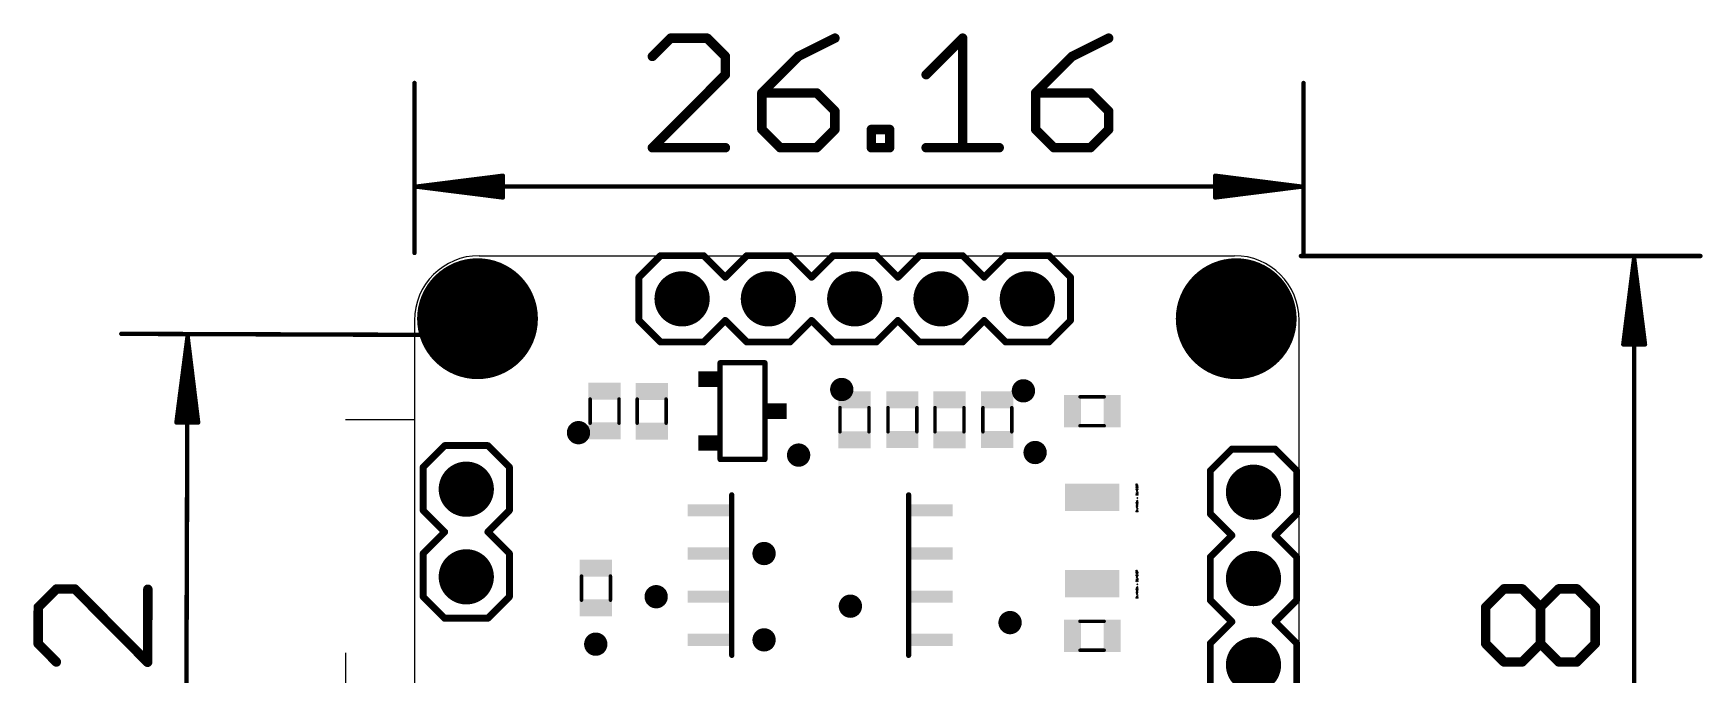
# Model space of a CAD drawing. Extents: x -11.3 to 37.9, y -12.4 to 40.8.
# Drawn here: x -11.22 to 37.91, y 21.96 to 40.83 of the extents above; entities that cross this region are included whole.
import ezdxf

# ---------------------------------------------------------------- set-up
doc = ezdxf.new("R2010")
doc.units = 0
for name, color, linetype in [('17', 82, 'CONTINUOUS'), ('18', 82, 'CONTINUOUS'), ('20', 7, 'CONTINUOUS'), ('51', 2, 'CONTINUOUS')]:
    doc.layers.add(name, color=color, linetype=linetype)

# ---------------------------------------------------------------- blocks, each defined once
blk = doc.blocks.new('RECT')
blk.add_solid([(-0.5, -0.5), (0.5, -0.5), (-0.5, 0.5), (0.5, 0.5)])
blk = doc.blocks.new('ROUNDP')
at = {"const_width": 0.5}
blk.add_lwpolyline([(0, -0.25, 1), (0, 0.25, 1), (0, -0.25)], format="xyb", dxfattribs=at)
blk = doc.blocks.new('ROUNDV')
at = {"const_width": 0.5}
blk.add_lwpolyline([(0, -0.25, 1), (0, 0.25, 1), (0, -0.25)], format="xyb", dxfattribs=at)

msp = doc.modelspace()

# ---------------------------------------------------------------- linework, layer by layer
at = {"layer": '20'}
for p, q in [((1.905, 34.29), (24.13, 34.29)), ((0, 32.385), (0, 1.905)), ((26.035, 1.905), (26.035, 32.385))]:
    msp.add_line(p, q, dxfattribs=at)
for centre, start, end in [((1.905, 32.385), 90, 180), ((24.13, 32.385), 0, 90)]:
    msp.add_arc(centre, 1.905, start, end, dxfattribs=at)
at = {"layer": '51'}
for p, q in [((0, 29.464), (-2.032, 29.464)), ((21.2344, 27.5414), (21.2344, 27.5753)), ((21.2344, 27.5753), (21.2428, 27.5753)), ((21.2344, 27.52), (21.2428, 27.5285)), ((21.2344, 27.5031), (21.2344, 27.52)), ((21.2428, 27.5753), (21.2767, 27.5414)), ((21.2428, 27.5285), (21.2767, 27.5285)), ((21.2767, 27.4946), (21.2428, 27.5285)), ((21.2767, 27.5414), (21.2852, 27.5414)), ((21.2767, 27.5285), (21.2852, 27.52)), ((21.2852, 27.52), (21.2852, 27.5031)), ((21.2428, 27.4946), (21.2344, 27.5031)), ((21.2344, 27.4732), (21.2428, 27.4817)), ((21.2344, 27.4563), (21.2344, 27.4732)), ((21.2428, 27.4478), (21.2344, 27.4563)), ((21.2344, 27.4265), (21.2428, 27.4349)), ((21.2344, 27.4095), (21.2344, 27.4265)), ((21.2428, 27.4011), (21.2344, 27.4095)), ((21.2852, 27.3797), (21.2344, 27.3797)), ((21.2344, 27.3797), (21.2598, 27.3543)), ((21.2344, 27.318), (21.2344, 27.2841)), ((21.2344, 27.2841), (21.2598, 27.2841)), ((21.2344, 27.2628), (21.2428, 27.2712)), ((21.2344, 27.2458), (21.2344, 27.2628)), ((21.2428, 27.2373), (21.2344, 27.2458)), ((21.2344, 27.0841), (21.2428, 27.0672)), ((21.2344, 27.0289), (21.2428, 27.0374)), ((21.2344, 27.0119), (21.2344, 27.0289)), ((21.2767, 27.4946), (21.2428, 27.4946)), ((21.2428, 27.4817), (21.2513, 27.4817)), ((21.2428, 27.4349), (21.2513, 27.4349)), ((21.2428, 27.2712), (21.2513, 27.2712)), ((21.2428, 27.0672), (21.2598, 27.0502)), ((21.2428, 27.0374), (21.2767, 27.0374)), ((21.2767, 27.0035), (21.2428, 27.0374)), ((21.2513, 27.4817), (21.2598, 27.4732)), ((21.2513, 27.4349), (21.2598, 27.4265)), ((21.2513, 27.3095), (21.2598, 27.318)), ((21.2513, 27.3011), (21.2513, 27.3095)), ((21.2598, 27.2841), (21.2513, 27.3011)), ((21.2513, 27.2712), (21.2598, 27.2628)), ((21.2513, 27.1438), (21.2852, 27.1777)), ((21.2852, 27.1438), (21.2513, 27.1777)), ((21.2598, 27.4732), (21.2683, 27.4817)), ((21.2598, 27.4732), (21.2598, 27.4648)), ((21.2598, 27.4265), (21.2683, 27.4349)), ((21.2598, 27.4265), (21.2598, 27.418)), ((21.2598, 27.3543), (21.2598, 27.3882)), ((21.2598, 27.318), (21.2767, 27.318)), ((21.2598, 27.2628), (21.2683, 27.2712)), ((21.2598, 27.2628), (21.2598, 27.2543)), ((21.2683, 27.0841), (21.2598, 27.0757)), ((21.2598, 27.0757), (21.2598, 27.0502)), ((21.2598, 27.0502), (21.2767, 27.0502)), ((21.2683, 27.4817), (21.2767, 27.4817)), ((21.2683, 27.4349), (21.2767, 27.4349)), ((21.2683, 27.2712), (21.2767, 27.2712)), ((21.2767, 27.0841), (21.2683, 27.0841)), ((21.2852, 27.5031), (21.2767, 27.4946)), ((21.2767, 27.4817), (21.2852, 27.4732)), ((21.2852, 27.4563), (21.2767, 27.4478)), ((21.2767, 27.4349), (21.2852, 27.4265)), ((21.2852, 27.4095), (21.2767, 27.4011)), ((21.2767, 27.3309), (21.2767, 27.3394)), ((21.2767, 27.3394), (21.2852, 27.3394)), ((21.2852, 27.3309), (21.2767, 27.3309)), ((21.2767, 27.318), (21.2852, 27.3095)), ((21.2852, 27.2926), (21.2767, 27.2841)), ((21.2767, 27.2712), (21.2852, 27.2628)), ((21.2852, 27.2458), (21.2767, 27.2373)), ((21.2852, 27.0757), (21.2767, 27.0841)), ((21.2767, 27.0502), (21.2852, 27.0587)), ((21.2767, 27.0374), (21.2852, 27.0289)), ((21.2852, 27.4732), (21.2852, 27.4563)), ((21.2852, 27.4265), (21.2852, 27.4095)), ((21.2852, 27.3394), (21.2852, 27.3309)), ((21.2852, 27.3095), (21.2852, 27.2926)), ((21.2852, 27.2628), (21.2852, 27.2458)), ((21.2852, 27.0587), (21.2852, 27.0757)), ((21.2852, 27.0289), (21.2852, 27.0119)), ((21.2428, 27.0035), (21.2344, 27.0119)), ((21.2344, 26.9906), (21.2428, 26.9736)), ((21.2428, 26.9438), (21.2344, 26.9353)), ((21.2344, 26.9353), (21.2344, 26.9184)), ((21.2344, 26.9184), (21.2428, 26.9099)), ((21.2852, 26.8886), (21.2344, 26.8886)), ((21.2344, 26.8886), (21.2598, 26.8631)), ((21.2513, 26.793), (21.2344, 26.8099)), ((21.2344, 26.8099), (21.2852, 26.8099)), ((21.2344, 26.7716), (21.2428, 26.7801)), ((21.2344, 26.7547), (21.2344, 26.7716)), ((21.2428, 26.7462), (21.2344, 26.7547)), ((21.2767, 27.0035), (21.2428, 27.0035)), ((21.2428, 26.9736), (21.2598, 26.9567)), ((21.2767, 26.9438), (21.2428, 26.9438)), ((21.2428, 26.9099), (21.2513, 26.9099)), ((21.2428, 26.7801), (21.2513, 26.7801)), ((21.2513, 26.9099), (21.2598, 26.9184)), ((21.2513, 26.7801), (21.2598, 26.7716)), ((21.2683, 26.9906), (21.2598, 26.9821)), ((21.2598, 26.9821), (21.2598, 26.9567)), ((21.2598, 26.9567), (21.2767, 26.9567)), ((21.2598, 26.9184), (21.2598, 26.9438)), ((21.2598, 26.8631), (21.2598, 26.897)), ((21.2598, 26.7716), (21.2683, 26.7801)), ((21.2598, 26.7716), (21.2598, 26.7631)), ((21.2767, 26.9906), (21.2683, 26.9906)), ((21.2683, 26.7801), (21.2767, 26.7801)), ((21.2852, 27.0119), (21.2767, 27.0035)), ((21.2852, 26.9821), (21.2767, 26.9906)), ((21.2767, 26.9567), (21.2852, 26.9652)), ((21.2852, 26.9353), (21.2767, 26.9438)), ((21.2767, 26.9099), (21.2852, 26.9184)), ((21.2767, 26.8398), (21.2767, 26.8482)), ((21.2767, 26.8482), (21.2852, 26.8482)), ((21.2852, 26.8398), (21.2767, 26.8398)), ((21.2767, 26.7801), (21.2852, 26.7716)), ((21.2852, 26.7547), (21.2767, 26.7462)), ((21.2852, 26.9652), (21.2852, 26.9821)), ((21.2852, 26.9184), (21.2852, 26.9353)), ((21.2852, 26.8482), (21.2852, 26.8398)), ((21.2852, 26.793), (21.2852, 26.8269)), ((21.2852, 26.7716), (21.2852, 26.7547)), ((21.2344, 25.0014), (21.2344, 25.0353)), ((21.2344, 25.0353), (21.2428, 25.0353)), ((21.2344, 24.98), (21.2428, 24.9885)), ((21.2344, 24.9631), (21.2344, 24.98)), ((21.2428, 24.9546), (21.2344, 24.9631)), ((21.2344, 24.9332), (21.2428, 24.9417)), ((21.2344, 24.9163), (21.2344, 24.9332)), ((21.2428, 24.9078), (21.2344, 24.9163)), ((21.2344, 24.8865), (21.2428, 24.8949)), ((21.2344, 24.8695), (21.2344, 24.8865)), ((21.2428, 24.8611), (21.2344, 24.8695)), ((21.2852, 24.8397), (21.2344, 24.8397)), ((21.2344, 24.8397), (21.2598, 24.8143)), ((21.2344, 24.778), (21.2344, 24.7441)), ((21.2344, 24.7441), (21.2598, 24.7441)), ((21.2344, 24.7228), (21.2428, 24.7312)), ((21.2344, 24.7058), (21.2344, 24.7228)), ((21.2428, 24.6973), (21.2344, 24.7058)), ((21.2428, 25.0353), (21.2767, 25.0014)), ((21.2428, 24.9885), (21.2767, 24.9885)), ((21.2767, 24.9546), (21.2428, 24.9885)), ((21.2767, 24.9546), (21.2428, 24.9546)), ((21.2428, 24.9417), (21.2513, 24.9417)), ((21.2428, 24.8949), (21.2513, 24.8949)), ((21.2428, 24.7312), (21.2513, 24.7312)), ((21.2513, 24.9417), (21.2598, 24.9332)), ((21.2513, 24.8949), (21.2598, 24.8865)), ((21.2513, 24.7695), (21.2598, 24.778)), ((21.2513, 24.7611), (21.2513, 24.7695)), ((21.2598, 24.7441), (21.2513, 24.7611)), ((21.2513, 24.7312), (21.2598, 24.7228)), ((21.2513, 24.6038), (21.2852, 24.6377)), ((21.2852, 24.6038), (21.2513, 24.6377)), ((21.2598, 24.9332), (21.2683, 24.9417)), ((21.2598, 24.9332), (21.2598, 24.9248)), ((21.2598, 24.8865), (21.2683, 24.8949)), ((21.2598, 24.8865), (21.2598, 24.878)), ((21.2598, 24.8143), (21.2598, 24.8482)), ((21.2598, 24.778), (21.2767, 24.778)), ((21.2598, 24.7228), (21.2683, 24.7312)), ((21.2598, 24.7228), (21.2598, 24.7143)), ((21.2683, 24.9417), (21.2767, 24.9417)), ((21.2683, 24.8949), (21.2767, 24.8949)), ((21.2683, 24.7312), (21.2767, 24.7312)), ((21.2767, 25.0014), (21.2852, 25.0014)), ((21.2767, 24.9885), (21.2852, 24.98)), ((21.2852, 24.9631), (21.2767, 24.9546)), ((21.2767, 24.9417), (21.2852, 24.9332)), ((21.2852, 24.9163), (21.2767, 24.9078)), ((21.2767, 24.8949), (21.2852, 24.8865)), ((21.2852, 24.8695), (21.2767, 24.8611)), ((21.2767, 24.7909), (21.2767, 24.7994)), ((21.2767, 24.7994), (21.2852, 24.7994)), ((21.2852, 24.7909), (21.2767, 24.7909)), ((21.2767, 24.778), (21.2852, 24.7695)), ((21.2852, 24.7526), (21.2767, 24.7441)), ((21.2767, 24.7312), (21.2852, 24.7228)), ((21.2852, 24.7058), (21.2767, 24.6973)), ((21.2852, 24.98), (21.2852, 24.9631)), ((21.2852, 24.9332), (21.2852, 24.9163)), ((21.2852, 24.8865), (21.2852, 24.8695)), ((21.2852, 24.7994), (21.2852, 24.7909)), ((21.2852, 24.7695), (21.2852, 24.7526)), ((21.2852, 24.7228), (21.2852, 24.7058)), ((21.2344, 24.5441), (21.2428, 24.5272)), ((21.2344, 24.4889), (21.2428, 24.4974)), ((21.2344, 24.4719), (21.2344, 24.4889)), ((21.2428, 24.4635), (21.2344, 24.4719)), ((21.2344, 24.4506), (21.2428, 24.4336)), ((21.2428, 24.4038), (21.2344, 24.3953)), ((21.2344, 24.3953), (21.2344, 24.3784)), ((21.2344, 24.3784), (21.2428, 24.3699)), ((21.2852, 24.3486), (21.2344, 24.3486)), ((21.2344, 24.3486), (21.2598, 24.3231)), ((21.2513, 24.253), (21.2344, 24.2699)), ((21.2344, 24.2699), (21.2852, 24.2699)), ((21.2344, 24.2316), (21.2428, 24.2401)), ((21.2344, 24.2147), (21.2344, 24.2316)), ((21.2428, 24.2062), (21.2344, 24.2147)), ((21.2428, 24.5272), (21.2598, 24.5102)), ((21.2428, 24.4974), (21.2767, 24.4974)), ((21.2767, 24.4635), (21.2428, 24.4974)), ((21.2767, 24.4635), (21.2428, 24.4635)), ((21.2428, 24.4336), (21.2598, 24.4167)), ((21.2767, 24.4038), (21.2428, 24.4038)), ((21.2428, 24.3699), (21.2513, 24.3699)), ((21.2428, 24.2401), (21.2513, 24.2401)), ((21.2513, 24.3699), (21.2598, 24.3784)), ((21.2513, 24.2401), (21.2598, 24.2316)), ((21.2683, 24.5441), (21.2598, 24.5357)), ((21.2598, 24.5357), (21.2598, 24.5102)), ((21.2598, 24.5102), (21.2767, 24.5102)), ((21.2683, 24.4506), (21.2598, 24.4421)), ((21.2598, 24.4421), (21.2598, 24.4167)), ((21.2598, 24.4167), (21.2767, 24.4167)), ((21.2598, 24.3784), (21.2598, 24.4038)), ((21.2598, 24.3231), (21.2598, 24.357)), ((21.2598, 24.2316), (21.2683, 24.2401)), ((21.2598, 24.2316), (21.2598, 24.2231)), ((21.2767, 24.5441), (21.2683, 24.5441)), ((21.2767, 24.4506), (21.2683, 24.4506)), ((21.2683, 24.2401), (21.2767, 24.2401)), ((21.2852, 24.5357), (21.2767, 24.5441)), ((21.2767, 24.5102), (21.2852, 24.5187)), ((21.2767, 24.4974), (21.2852, 24.4889)), ((21.2852, 24.4719), (21.2767, 24.4635)), ((21.2852, 24.4421), (21.2767, 24.4506)), ((21.2767, 24.4167), (21.2852, 24.4252)), ((21.2852, 24.3953), (21.2767, 24.4038)), ((21.2767, 24.3699), (21.2852, 24.3784)), ((21.2767, 24.2997), (21.2767, 24.3082)), ((21.2767, 24.3082), (21.2852, 24.3082)), ((21.2852, 24.2997), (21.2767, 24.2997)), ((21.2767, 24.2401), (21.2852, 24.2316)), ((21.2852, 24.2147), (21.2767, 24.2062)), ((21.2852, 24.5187), (21.2852, 24.5357)), ((21.2852, 24.4889), (21.2852, 24.4719)), ((21.2852, 24.4252), (21.2852, 24.4421)), ((21.2852, 24.3784), (21.2852, 24.3953)), ((21.2852, 24.3082), (21.2852, 24.2997)), ((21.2852, 24.253), (21.2852, 24.2869)), ((21.2852, 24.2316), (21.2852, 24.2147)), ((-2.032, 22.606), (-2.032, 12.192))]:
    msp.add_line(p, q, dxfattribs=at)
for points, const_width in [([(7.5366, 40.6901), (6.9994, 40.1528)], 0.2794), ([(8.611, 40.6901), (7.5366, 40.6901)], 0.2794), ([(9.1483, 40.1528), (8.611, 40.6901)], 0.2794), ([(12.371, 40.6901), (11.2966, 40.1528)], 0.2794), ([(15.0562, 39.6156), (16.1307, 40.6901)], 0.2794), ([(16.1307, 40.6901), (16.1307, 37.4667)], 0.2794), ([(20.4279, 40.6901), (19.3535, 40.1528)], 0.2794), ([(9.1483, 39.6156), (9.1483, 40.1528)], 0.2794), ([(11.2966, 40.1528), (10.2221, 39.0784)], 0.2794), ([(19.3535, 40.1528), (18.279, 39.0784)], 0.2794), ([(0, 39.37), (0, 34.372)], 0.13), ([(6.9994, 37.4667), (9.1483, 39.6156)], 0.2794), ([(26.162, 39.37), (26.162, 34.372)], 0.13), ([(10.2221, 39.0784), (10.2221, 38.0039)], 0.2794), ([(11.8338, 39.0784), (10.2221, 39.0784)], 0.2794), ([(12.371, 38.5412), (11.8338, 39.0784)], 0.2794), ([(18.279, 39.0784), (18.279, 38.0039)], 0.2794), ([(19.8907, 39.0784), (18.279, 39.0784)], 0.2794), ([(20.4279, 38.5412), (19.8907, 39.0784)], 0.2794), ([(12.371, 38.0039), (12.371, 38.5412)], 0.2794), ([(20.4279, 38.0039), (20.4279, 38.5412)], 0.2794), ([(10.2221, 38.0039), (10.7593, 37.4667)], 0.2794), ([(11.8338, 37.4667), (12.371, 38.0039)], 0.2794), ([(13.4449, 37.4667), (13.4449, 38.0039)], 0.2794), ([(13.4449, 38.0039), (13.9821, 38.0039)], 0.2794), ([(13.9821, 38.0039), (13.9821, 37.4667)], 0.2794), ([(18.279, 38.0039), (18.8162, 37.4667)], 0.2794), ([(19.8907, 37.4667), (20.4279, 38.0039)], 0.2794), ([(9.1483, 37.4667), (6.9994, 37.4667)], 0.2794), ([(10.7593, 37.4667), (11.8338, 37.4667)], 0.2794), ([(13.9821, 37.4667), (13.4449, 37.4667)], 0.2794), ([(15.0562, 37.4667), (17.2051, 37.4667)], 0.2794), ([(18.8162, 37.4667), (19.8907, 37.4667)], 0.2794), ([(0.065, 36.322), (2.6, 36.6412)], 0.13), ([(0.065, 36.322), (2.6, 36.582)], 0.13), ([(0.065, 36.322), (2.6, 36.452)], 0.13), ([(0.065, 36.322), (26.097, 36.322)], 0.13), ([(2.6, 36.0028), (0.065, 36.322)], 0.13), ([(2.6, 36.192), (0.065, 36.322)], 0.13), ([(2.6, 36.062), (0.065, 36.322)], 0.13), ([(2.6, 36.6412), (2.6, 36.0028)], 0.13), ([(26.097, 36.322), (23.562, 36.6412)], 0.13), ([(23.562, 36.6412), (23.562, 36.0028)], 0.13), ([(26.097, 36.322), (23.562, 36.582)], 0.13), ([(26.097, 36.322), (23.562, 36.452)], 0.13), ([(23.562, 36.0028), (26.097, 36.322)], 0.13), ([(23.562, 36.192), (26.097, 36.322)], 0.13), ([(23.562, 36.062), (26.097, 36.322)], 0.13), ([(7.239, 34.29), (6.604, 33.655)], 0.2032), ([(7.239, 34.29), (8.509, 34.29)], 0.2032), ([(8.509, 34.29), (9.144, 33.655)], 0.2032), ([(9.144, 33.655), (9.779, 34.29)], 0.2032), ([(9.779, 34.29), (11.049, 34.29)], 0.2032), ([(11.049, 34.29), (11.684, 33.655)], 0.2032), ([(11.684, 33.655), (12.319, 34.29)], 0.2032), ([(12.319, 34.29), (13.589, 34.29)], 0.2032), ([(14.224, 33.655), (13.589, 34.29)], 0.2032), ([(14.224, 33.655), (14.859, 34.29)], 0.2032), ([(14.859, 34.29), (16.129, 34.29)], 0.2032), ([(16.129, 34.29), (16.764, 33.655)], 0.2032), ([(16.764, 33.655), (17.399, 34.29)], 0.2032), ([(17.399, 34.29), (18.669, 34.29)], 0.2032), ([(19.304, 33.655), (18.669, 34.29)], 0.2032), ([(26.086, 34.28), (37.8402, 34.28)], 0.13), ([(35.8902, 34.215), (35.571, 31.68)], 0.13), ([(35.8902, 34.215), (35.6302, 31.68)], 0.13), ([(35.8902, 34.215), (35.7602, 31.68)], 0.13), ([(35.8902, 34.215), (35.8902, 0.065)], 0.13), ([(36.2094, 31.68), (35.8902, 34.215)], 0.13), ([(36.0202, 31.68), (35.8902, 34.215)], 0.13), ([(36.1502, 31.68), (35.8902, 34.215)], 0.13), ([(6.604, 33.655), (6.604, 32.385)], 0.2032), ([(19.304, 32.385), (19.304, 33.655)], 0.2032), ([(6.604, 32.385), (7.239, 31.75)], 0.2032), ([(9.144, 32.385), (8.509, 31.75)], 0.2032), ([(9.779, 31.75), (9.144, 32.385)], 0.2032), ([(11.684, 32.385), (11.049, 31.75)], 0.2032), ([(12.319, 31.75), (11.684, 32.385)], 0.2032), ([(13.589, 31.75), (14.224, 32.385)], 0.2032), ([(14.859, 31.75), (14.224, 32.385)], 0.2032), ([(16.764, 32.385), (16.129, 31.75)], 0.2032), ([(17.399, 31.75), (16.764, 32.385)], 0.2032), ([(18.669, 31.75), (19.304, 32.385)], 0.2032), ([(2.3114, 31.9532), (-8.627, 31.9906)], 0.13), ([(-6.6772, 31.9189), (-7.0051, 29.385)], 0.13), ([(-6.6772, 31.9189), (-6.9459, 29.3848)], 0.13), ([(-6.6772, 31.9189), (-6.8159, 29.3844)], 0.13), ([(-6.7783, 2.3309), (-6.6772, 31.9189)], 0.13), ([(-6.3666, 29.3829), (-6.6772, 31.9189)], 0.13), ([(-6.5559, 29.3835), (-6.6772, 31.9189)], 0.13), ([(-6.4259, 29.3831), (-6.6772, 31.9189)], 0.13), ([(8.509, 31.75), (7.239, 31.75)], 0.2032), ([(11.049, 31.75), (9.779, 31.75)], 0.2032), ([(13.589, 31.75), (12.319, 31.75)], 0.2032), ([(16.129, 31.75), (14.859, 31.75)], 0.2032), ([(18.669, 31.75), (17.399, 31.75)], 0.2032), ([(35.571, 31.68), (36.2094, 31.68)], 0.13), ([(8.9916, 28.2956), (8.9916, 31.1404)], 0.1524), ([(8.9916, 31.1404), (10.3124, 31.1404)], 0.1524), ([(10.3124, 31.1404), (10.3124, 28.2956)], 0.1524), ([(5.169, 30.074), (5.169, 29.362)], 0.1016), ([(6.02, 30.074), (6.02, 29.362)], 0.1016), ([(6.553, 29.362), (6.553, 30.074)], 0.1016), ([(7.404, 29.362), (7.404, 30.074)], 0.1016), ([(20.295, 30.137), (19.583, 30.137)], 0.1016), ([(12.522, 29.108), (12.522, 29.82)], 0.1016), ([(13.373, 29.108), (13.373, 29.82)], 0.1016), ([(13.932, 29.82), (13.932, 29.108)], 0.1016), ([(14.783, 29.82), (14.783, 29.108)], 0.1016), ([(15.316, 29.108), (15.316, 29.82)], 0.1016), ([(16.167, 29.108), (16.167, 29.82)], 0.1016), ([(16.726, 29.82), (16.726, 29.108)], 0.1016), ([(17.577, 29.82), (17.577, 29.108)], 0.1016), ([(-7.0051, 29.385), (-6.3666, 29.3829)], 0.13), ([(20.295, 29.286), (19.583, 29.286)], 0.1016), ([(0.254, 28.067), (0.889, 28.702)], 0.2032), ([(2.159, 28.702), (0.889, 28.702)], 0.2032), ([(2.159, 28.702), (2.794, 28.067)], 0.2032), ([(24.0538, 28.6004), (23.4188, 27.9654)], 0.2032), ([(25.3238, 28.6004), (24.0538, 28.6004)], 0.2032), ([(25.9588, 27.9654), (25.3238, 28.6004)], 0.2032), ([(0.254, 26.797), (0.254, 28.067)], 0.2032), ([(2.794, 28.067), (2.794, 26.797)], 0.2032), ([(10.3124, 28.2956), (8.9916, 28.2956)], 0.1524), ([(23.4188, 26.6954), (23.4188, 27.9654)], 0.2032), ([(25.9588, 27.9654), (25.9588, 26.6954)], 0.2032), ([(9.335, 27.254), (9.335, 22.53)], 0.1524), ([(14.541, 22.53), (14.541, 27.254)], 0.1524), ([(0.889, 26.162), (0.254, 26.797)], 0.2032), ([(2.794, 26.797), (2.159, 26.162)], 0.2032), ([(24.0538, 26.0604), (23.4188, 26.6954)], 0.2032), ([(25.9588, 26.6954), (25.3238, 26.0604)], 0.2032), ([(0.254, 25.527), (0.889, 26.162)], 0.2032), ([(2.159, 26.162), (2.794, 25.527)], 0.2032), ([(23.4188, 25.4254), (24.0538, 26.0604)], 0.2032), ([(25.3238, 26.0604), (25.9588, 25.4254)], 0.2032), ([(0.254, 24.257), (0.254, 25.527)], 0.2032), ([(2.794, 25.527), (2.794, 24.257)], 0.2032), ([(23.4188, 24.1554), (23.4188, 25.4254)], 0.2032), ([(25.9588, 25.4254), (25.9588, 24.1554)], 0.2032), ([(-10.5325, 24.4851), (-11.0716, 23.9497)], 0.2794), ([(-9.9953, 24.4832), (-10.5325, 24.4851)], 0.2794), ([(-7.8539, 22.3268), (-9.9953, 24.4832)], 0.2794), ([(-7.8464, 24.4757), (-7.8539, 22.3268)], 0.2794), ([(4.915, 24.867), (4.915, 24.155)], 0.1016), ([(5.766, 24.867), (5.766, 24.155)], 0.1016), ([(31.5221, 23.9497), (32.0594, 24.4869)], 0.2794), ([(32.0594, 24.4869), (32.5966, 24.4869)], 0.2794), ([(32.5966, 24.4869), (33.1338, 23.9497)], 0.2794), ([(33.1338, 23.9497), (33.6711, 24.4869)], 0.2794), ([(33.6711, 24.4869), (34.2083, 24.4869)], 0.2794), ([(34.2083, 24.4869), (34.7455, 23.9497)], 0.2794), ([(-11.0716, 23.9497), (-11.0753, 22.8753)], 0.2794), ([(0.254, 24.257), (0.889, 23.622)], 0.2032), ([(2.159, 23.622), (2.794, 24.257)], 0.2032), ([(24.0538, 23.5204), (23.4188, 24.1554)], 0.2032), ([(25.9588, 24.1554), (25.3238, 23.5204)], 0.2032), ([(31.5221, 22.8752), (31.5221, 23.9497)], 0.2794), ([(33.1338, 22.8752), (33.1338, 23.9497)], 0.2794), ([(34.7455, 23.9497), (34.7455, 22.8752)], 0.2794), ([(0.889, 23.622), (2.159, 23.622)], 0.2032), ([(20.295, 23.533), (19.583, 23.533)], 0.1016), ([(23.4188, 22.8854), (24.0538, 23.5204)], 0.2032), ([(25.3238, 23.5204), (25.9588, 22.8854)], 0.2032), ([(-11.0753, 22.8753), (-10.54, 22.3362)], 0.2794), ([(20.295, 22.682), (19.583, 22.682)], 0.1016), ([(23.4188, 21.6154), (23.4188, 22.8854)], 0.2032), ([(25.9588, 22.8854), (25.9588, 21.6154)], 0.2032), ([(32.0594, 22.338), (31.5221, 22.8752)], 0.2794), ([(33.1338, 22.8752), (32.5966, 22.338)], 0.2794), ([(33.6711, 22.338), (33.1338, 22.8752)], 0.2794), ([(34.7455, 22.8752), (34.2083, 22.338)], 0.2794), ([(32.5966, 22.338), (32.0594, 22.338)], 0.2794), ([(34.2083, 22.338), (33.6711, 22.338)], 0.2794)]:
    msp.add_lwpolyline(points, dxfattribs=dict(at, const_width=const_width))
for points, const_width in [([(7.5366, 40.7599, 1), (7.5366, 40.6202)], 0.1397), ([(7.586, 40.6407, 1), (7.4872, 40.7394)], 0.1397), ([(8.6604, 40.7394, 1), (8.5616, 40.6407)], 0.1397), ([(8.611, 40.6202, 1), (8.611, 40.7599)], 0.1397), ([(12.4023, 40.6276, 1), (12.3398, 40.7525)], 0.1397), ([(16.2005, 40.6901, 1), (16.0608, 40.6901)], 0.1397), ([(16.1801, 40.6407, 1), (16.0813, 40.7394)], 0.1397), ([(20.4591, 40.6276, 1), (20.3967, 40.7525)], 0.1397), ([(9.2181, 40.1528, 1), (9.0784, 40.1528)], 0.1397), ([(11.2653, 40.2153, 1), (11.3278, 40.0904)], 0.1397), ([(11.346, 40.1034, 1), (11.2472, 40.2022)], 0.1397), ([(19.3222, 40.2153, 1), (19.3847, 40.0904)], 0.1397), ([(19.4028, 40.1034, 1), (19.3041, 40.2022)], 0.1397), ([(6.95, 40.2022, 1), (7.0488, 40.1034)], 0.1397), ([(9.0989, 40.1034, 1), (9.1977, 40.2022)], 0.1397), ([(0.0325, 39.37, 1), (-0.0325, 39.37)], 0.065), ([(9.0784, 39.6156, 1), (9.2181, 39.6156)], 0.1397), ([(9.1977, 39.5662, 1), (9.0989, 39.665)], 0.1397), ([(15.0069, 39.665, 1), (15.1056, 39.5662)], 0.1397), ([(26.1945, 39.37, 1), (26.1295, 39.37)], 0.065), ([(10.292, 39.0784, 1), (10.1523, 39.0784)], 0.1397), ([(10.2221, 39.1482, 1), (10.2221, 39.0085)], 0.1397), ([(10.1727, 39.1278, 1), (10.2715, 39.029)], 0.1397), ([(11.8832, 39.1278, 1), (11.7844, 39.029)], 0.1397), ([(11.8338, 39.0085, 1), (11.8338, 39.1482)], 0.1397), ([(18.279, 39.1482, 1), (18.279, 39.0085)], 0.1397), ([(18.2296, 39.1278, 1), (18.3284, 39.029)], 0.1397), ([(18.3488, 39.0784, 1), (18.2092, 39.0784)], 0.1397), ([(19.9401, 39.1278, 1), (19.8413, 39.029)], 0.1397), ([(19.8907, 39.0085, 1), (19.8907, 39.1482)], 0.1397), ([(12.4409, 38.5412, 1), (12.3012, 38.5412)], 0.1397), ([(12.3216, 38.4918, 1), (12.4204, 38.5905)], 0.1397), ([(20.4978, 38.5412, 1), (20.3581, 38.5412)], 0.1397), ([(20.3785, 38.4918, 1), (20.4773, 38.5905)], 0.1397), ([(10.2715, 38.0533, 1), (10.1727, 37.9545)], 0.1397), ([(10.1523, 38.0039, 1), (10.292, 38.0039)], 0.1397), ([(12.3012, 38.0039, 1), (12.4409, 38.0039)], 0.1397), ([(12.4204, 37.9545, 1), (12.3216, 38.0533)], 0.1397), ([(13.5147, 38.0039, 1), (13.375, 38.0039)], 0.1397), ([(13.4449, 38.0738, 1), (13.4449, 37.9341)], 0.1397), ([(14.0519, 38.0039, 1), (13.9122, 38.0039)], 0.1397), ([(13.9821, 37.9341, 1), (13.9821, 38.0738)], 0.1397), ([(18.3284, 38.0533, 1), (18.2296, 37.9545)], 0.1397), ([(18.2092, 38.0039, 1), (18.3488, 38.0039)], 0.1397), ([(20.3581, 38.0039, 1), (20.4978, 38.0039)], 0.1397), ([(20.4773, 37.9545, 1), (20.3785, 38.0533)], 0.1397), ([(6.9994, 37.5366, 1), (6.9994, 37.3969)], 0.1397), ([(6.95, 37.5161, 1), (7.0488, 37.4173)], 0.1397), ([(9.1483, 37.3969, 1), (9.1483, 37.5366)], 0.1397), ([(10.7593, 37.5366, 1), (10.7593, 37.3969)], 0.1397), ([(10.71, 37.4173, 1), (10.8087, 37.5161)], 0.1397), ([(11.7844, 37.5161, 1), (11.8832, 37.4173)], 0.1397), ([(11.8338, 37.3969, 1), (11.8338, 37.5366)], 0.1397), ([(13.375, 37.4667, 1), (13.5147, 37.4667)], 0.1397), ([(13.4449, 37.5366, 1), (13.4449, 37.3969)], 0.1397), ([(13.9122, 37.4667, 1), (14.0519, 37.4667)], 0.1397), ([(13.9821, 37.3969, 1), (13.9821, 37.5366)], 0.1397), ([(15.0562, 37.5366, 1), (15.0562, 37.3969)], 0.1397), ([(16.0608, 37.4667, 1), (16.2005, 37.4667)], 0.1397), ([(17.2051, 37.3969, 1), (17.2051, 37.5366)], 0.1397), ([(18.8162, 37.5366, 1), (18.8162, 37.3969)], 0.1397), ([(18.7668, 37.4173, 1), (18.8656, 37.5161)], 0.1397), ([(19.8413, 37.5161, 1), (19.9401, 37.4173)], 0.1397), ([(19.8907, 37.3969, 1), (19.8907, 37.5366)], 0.1397), ([(0.065, 36.3545, 1), (0.065, 36.2895)], 0.065), ([(0.0691, 36.3542, 1), (0.0609, 36.2898)], 0.065), ([(0.0633, 36.3545, 1), (0.0667, 36.2895)], 0.065), ([(0.0667, 36.3545, 1), (0.0633, 36.2895)], 0.065), ([(0.0683, 36.3543, 1), (0.0617, 36.2897)], 0.065), ([(0.0617, 36.3543, 1), (0.0683, 36.2897)], 0.065), ([(0.0609, 36.3542, 1), (0.0691, 36.2898)], 0.065), ([(2.6325, 36.6412, 1), (2.5675, 36.6412)], 0.065), ([(2.6041, 36.609, 1), (2.5959, 36.6735)], 0.065), ([(2.6033, 36.5497, 1), (2.5967, 36.6143)], 0.065), ([(2.6017, 36.4195, 1), (2.5983, 36.4845)], 0.065), ([(23.5661, 36.6735, 1), (23.5579, 36.609)], 0.065), ([(23.5945, 36.6412, 1), (23.5295, 36.6412)], 0.065), ([(23.5653, 36.6143, 1), (23.5587, 36.5497)], 0.065), ([(23.5637, 36.4845, 1), (23.5603, 36.4195)], 0.065), ([(26.1011, 36.2898, 1), (26.0929, 36.3542)], 0.065), ([(26.0929, 36.2898, 1), (26.1011, 36.3542)], 0.065), ([(26.1003, 36.2897, 1), (26.0937, 36.3543)], 0.065), ([(26.0937, 36.2897, 1), (26.1003, 36.3543)], 0.065), ([(26.0953, 36.2895, 1), (26.0987, 36.3545)], 0.065), ([(26.0987, 36.2895, 1), (26.0953, 36.3545)], 0.065), ([(26.097, 36.2895, 1), (26.097, 36.3545)], 0.065), ([(2.5675, 36.0028, 1), (2.6325, 36.0028)], 0.065), ([(2.5959, 35.9705, 1), (2.6041, 36.035)], 0.065), ([(2.5967, 36.0297, 1), (2.6033, 36.0943)], 0.065), ([(2.5983, 36.1595, 1), (2.6017, 36.2245)], 0.065), ([(23.5603, 36.2245, 1), (23.5637, 36.1595)], 0.065), ([(23.5587, 36.0943, 1), (23.5653, 36.0297)], 0.065), ([(23.5579, 36.035, 1), (23.5661, 35.9705)], 0.065), ([(23.5295, 36.0028, 1), (23.5945, 36.0028)], 0.065), ([(-0.0325, 34.372, 1), (0.0325, 34.372)], 0.065), ([(7.239, 34.3408, 1), (7.239, 34.2392)], 0.1016), ([(7.2749, 34.2541, 1), (7.2031, 34.3259)], 0.1016), ([(8.5449, 34.3259, 1), (8.4731, 34.2541)], 0.1016), ([(8.509, 34.2392, 1), (8.509, 34.3408)], 0.1016), ([(9.779, 34.3408, 1), (9.779, 34.2392)], 0.1016), ([(9.8149, 34.2541, 1), (9.7431, 34.3259)], 0.1016), ([(11.0849, 34.3259, 1), (11.0131, 34.2541)], 0.1016), ([(11.049, 34.2392, 1), (11.049, 34.3408)], 0.1016), ([(12.319, 34.3408, 1), (12.319, 34.2392)], 0.1016), ([(12.3549, 34.2541, 1), (12.2831, 34.3259)], 0.1016), ([(13.6249, 34.3259, 1), (13.5531, 34.2541)], 0.1016), ([(13.589, 34.2392, 1), (13.589, 34.3408)], 0.1016), ([(14.859, 34.3408, 1), (14.859, 34.2392)], 0.1016), ([(14.8949, 34.2541, 1), (14.8231, 34.3259)], 0.1016), ([(16.1649, 34.3259, 1), (16.0931, 34.2541)], 0.1016), ([(16.129, 34.2392, 1), (16.129, 34.3408)], 0.1016), ([(17.399, 34.3408, 1), (17.399, 34.2392)], 0.1016), ([(17.4349, 34.2541, 1), (17.3631, 34.3259)], 0.1016), ([(18.7049, 34.3259, 1), (18.6331, 34.2541)], 0.1016), ([(18.669, 34.2392, 1), (18.669, 34.3408)], 0.1016), ([(26.1295, 34.372, 1), (26.1945, 34.372)], 0.065), ([(26.086, 34.3125, 1), (26.086, 34.2475)], 0.065), ([(35.9227, 34.215, 1), (35.8577, 34.215)], 0.065), ([(35.9224, 34.2191, 1), (35.858, 34.2109)], 0.065), ([(35.9227, 34.2133, 1), (35.8577, 34.2167)], 0.065), ([(35.9227, 34.2167, 1), (35.8577, 34.2133)], 0.065), ([(35.9225, 34.2183, 1), (35.8579, 34.2117)], 0.065), ([(35.9225, 34.2117, 1), (35.8579, 34.2183)], 0.065), ([(35.9224, 34.2109, 1), (35.858, 34.2191)], 0.065), ([(37.8402, 34.2475, 1), (37.8402, 34.3125)], 0.065), ([(6.6548, 33.655, 1), (6.5532, 33.655)], 0.1016), ([(6.5681, 33.6909, 1), (6.6399, 33.6191)], 0.1016), ([(9.1081, 33.6909, 1), (9.1799, 33.6191)], 0.1016), ([(9.1081, 33.6191, 1), (9.1799, 33.6909)], 0.1016), ([(11.6481, 33.6909, 1), (11.7199, 33.6191)], 0.1016), ([(11.6481, 33.6191, 1), (11.7199, 33.6909)], 0.1016), ([(14.1881, 33.6909, 1), (14.2599, 33.6191)], 0.1016), ([(14.1881, 33.6191, 1), (14.2599, 33.6909)], 0.1016), ([(16.7281, 33.6909, 1), (16.7999, 33.6191)], 0.1016), ([(16.7281, 33.6191, 1), (16.7999, 33.6909)], 0.1016), ([(19.3548, 33.655, 1), (19.2532, 33.655)], 0.1016), ([(19.2681, 33.6191, 1), (19.3399, 33.6909)], 0.1016), ([(6.6399, 32.4209, 1), (6.5681, 32.3491)], 0.1016), ([(6.5532, 32.385, 1), (6.6548, 32.385)], 0.1016), ([(9.1799, 32.4209, 1), (9.1081, 32.3491)], 0.1016), ([(9.1799, 32.3491, 1), (9.1081, 32.4209)], 0.1016), ([(11.7199, 32.4209, 1), (11.6481, 32.3491)], 0.1016), ([(11.7199, 32.3491, 1), (11.6481, 32.4209)], 0.1016), ([(14.2599, 32.4209, 1), (14.1881, 32.3491)], 0.1016), ([(14.2599, 32.3491, 1), (14.1881, 32.4209)], 0.1016), ([(16.7999, 32.4209, 1), (16.7281, 32.3491)], 0.1016), ([(16.7999, 32.3491, 1), (16.7281, 32.4209)], 0.1016), ([(19.2532, 32.385, 1), (19.3548, 32.385)], 0.1016), ([(19.3399, 32.3491, 1), (19.2681, 32.4209)], 0.1016), ([(-8.6268, 32.0231, 1), (-8.6271, 31.9581)], 0.065), ([(-6.6447, 31.9205, 1), (-6.7097, 31.9174)], 0.065), ([(-6.6447, 31.9188, 1), (-6.7097, 31.919)], 0.065), ([(-6.6448, 31.9221, 1), (-6.7095, 31.9157)], 0.065), ([(-6.6449, 31.9229, 1), (-6.7094, 31.915)], 0.065), ([(-6.6447, 31.9172, 1), (-6.7096, 31.9207)], 0.065), ([(-6.6449, 31.9155, 1), (-6.7095, 31.9224)], 0.065), ([(-6.645, 31.9148, 1), (-6.7094, 31.9231)], 0.065), ([(2.3113, 31.9207, 1), (2.3115, 31.9857)], 0.065), ([(7.239, 31.8008, 1), (7.239, 31.6992)], 0.1016), ([(7.2031, 31.7141, 1), (7.2749, 31.7859)], 0.1016), ([(8.4731, 31.7859, 1), (8.5449, 31.7141)], 0.1016), ([(8.509, 31.6992, 1), (8.509, 31.8008)], 0.1016), ([(9.779, 31.8008, 1), (9.779, 31.6992)], 0.1016), ([(9.7431, 31.7141, 1), (9.8149, 31.7859)], 0.1016), ([(11.0131, 31.7859, 1), (11.0849, 31.7141)], 0.1016), ([(11.049, 31.6992, 1), (11.049, 31.8008)], 0.1016), ([(12.319, 31.8008, 1), (12.319, 31.6992)], 0.1016), ([(12.2831, 31.7141, 1), (12.3549, 31.7859)], 0.1016), ([(13.5531, 31.7859, 1), (13.6249, 31.7141)], 0.1016), ([(13.589, 31.6992, 1), (13.589, 31.8008)], 0.1016), ([(14.859, 31.8008, 1), (14.859, 31.6992)], 0.1016), ([(14.8231, 31.7141, 1), (14.8949, 31.7859)], 0.1016), ([(16.0931, 31.7859, 1), (16.1649, 31.7141)], 0.1016), ([(16.129, 31.6992, 1), (16.129, 31.8008)], 0.1016), ([(17.399, 31.8008, 1), (17.399, 31.6992)], 0.1016), ([(17.3631, 31.7141, 1), (17.4349, 31.7859)], 0.1016), ([(18.6331, 31.7859, 1), (18.7049, 31.7141)], 0.1016), ([(18.669, 31.6992, 1), (18.669, 31.8008)], 0.1016), ([(35.5387, 31.6841, 1), (35.6032, 31.6759)], 0.065), ([(35.571, 31.7125, 1), (35.571, 31.6475)], 0.065), ([(35.5979, 31.6833, 1), (35.6625, 31.6767)], 0.065), ([(35.7277, 31.6817, 1), (35.7927, 31.6783)], 0.065), ([(35.9877, 31.6783, 1), (36.0527, 31.6817)], 0.065), ([(36.1179, 31.6767, 1), (36.1825, 31.6833)], 0.065), ([(36.1772, 31.6759, 1), (36.2417, 31.6841)], 0.065), ([(36.2094, 31.6475, 1), (36.2094, 31.7125)], 0.065), ([(9.0297, 31.1404, 1), (8.9535, 31.1404)], 0.0762), ([(8.9916, 31.1785, 1), (8.9916, 31.1023)], 0.0762), ([(10.3505, 31.1404, 1), (10.2743, 31.1404)], 0.0762), ([(10.3124, 31.1023, 1), (10.3124, 31.1785)], 0.0762), ([(5.1944, 30.074, 1), (5.1436, 30.074)], 0.0508), ([(6.0454, 30.074, 1), (5.9946, 30.074)], 0.0508), ([(6.5784, 30.074, 1), (6.5276, 30.074)], 0.0508), ([(7.4294, 30.074, 1), (7.3786, 30.074)], 0.0508), ([(19.583, 30.1624, 1), (19.583, 30.1116)], 0.0508), ([(20.295, 30.1116, 1), (20.295, 30.1624)], 0.0508), ([(12.5474, 29.82, 1), (12.4966, 29.82)], 0.0508), ([(13.3984, 29.82, 1), (13.3476, 29.82)], 0.0508), ([(13.9574, 29.82, 1), (13.9066, 29.82)], 0.0508), ([(14.8084, 29.82, 1), (14.7576, 29.82)], 0.0508), ([(15.3414, 29.82, 1), (15.2906, 29.82)], 0.0508), ([(16.1924, 29.82, 1), (16.1416, 29.82)], 0.0508), ([(16.7514, 29.82, 1), (16.7006, 29.82)], 0.0508), ([(17.6024, 29.82, 1), (17.5516, 29.82)], 0.0508), ([(-7.005, 29.4175, 1), (-7.0052, 29.3525)], 0.065), ([(-7.0373, 29.3892, 1), (-6.9729, 29.3809)], 0.065), ([(-6.9782, 29.3883, 1), (-6.9135, 29.3814)], 0.065), ([(-6.8483, 29.3862, 1), (-6.7834, 29.3826)], 0.065), ([(-6.5883, 29.3819, 1), (-6.5234, 29.3851)], 0.065), ([(-6.4582, 29.3799, 1), (-6.3935, 29.3863)], 0.065), ([(-6.3989, 29.3789, 1), (-6.3344, 29.3868)], 0.065), ([(-6.3667, 29.3504, 1), (-6.3665, 29.4154)], 0.065), ([(5.1436, 29.362, 1), (5.1944, 29.362)], 0.0508), ([(5.9946, 29.362, 1), (6.0454, 29.362)], 0.0508), ([(6.5276, 29.362, 1), (6.5784, 29.362)], 0.0508), ([(7.3786, 29.362, 1), (7.4294, 29.362)], 0.0508), ([(12.4966, 29.108, 1), (12.5474, 29.108)], 0.0508), ([(13.3476, 29.108, 1), (13.3984, 29.108)], 0.0508), ([(13.9066, 29.108, 1), (13.9574, 29.108)], 0.0508), ([(14.7576, 29.108, 1), (14.8084, 29.108)], 0.0508), ([(15.2906, 29.108, 1), (15.3414, 29.108)], 0.0508), ([(16.1416, 29.108, 1), (16.1924, 29.108)], 0.0508), ([(16.7006, 29.108, 1), (16.7514, 29.108)], 0.0508), ([(17.5516, 29.108, 1), (17.6024, 29.108)], 0.0508), ([(19.583, 29.3114, 1), (19.583, 29.2606)], 0.0508), ([(20.295, 29.2606, 1), (20.295, 29.3114)], 0.0508), ([(0.889, 28.7528, 1), (0.889, 28.6512)], 0.1016), ([(0.9249, 28.6661, 1), (0.8531, 28.7379)], 0.1016), ([(2.1949, 28.7379, 1), (2.1231, 28.6661)], 0.1016), ([(2.159, 28.6512, 1), (2.159, 28.7528)], 0.1016), ([(24.0538, 28.6512, 1), (24.0538, 28.5496)], 0.1016), ([(24.0897, 28.5645, 1), (24.0179, 28.6363)], 0.1016), ([(25.3597, 28.6363, 1), (25.2879, 28.5645)], 0.1016), ([(25.3238, 28.5496, 1), (25.3238, 28.6512)], 0.1016), ([(0.3048, 28.067, 1), (0.2032, 28.067)], 0.1016), ([(0.2181, 28.1029, 1), (0.2899, 28.0311)], 0.1016), ([(2.8448, 28.067, 1), (2.7432, 28.067)], 0.1016), ([(2.7581, 28.0311, 1), (2.8299, 28.1029)], 0.1016), ([(8.9916, 28.3337, 1), (8.9916, 28.2575)], 0.0762), ([(8.9535, 28.2956, 1), (9.0297, 28.2956)], 0.0762), ([(10.2743, 28.2956, 1), (10.3505, 28.2956)], 0.0762), ([(10.3124, 28.2575, 1), (10.3124, 28.3337)], 0.0762), ([(23.4696, 27.9654, 1), (23.368, 27.9654)], 0.1016), ([(23.3829, 28.0013, 1), (23.4547, 27.9295)], 0.1016), ([(26.0096, 27.9654, 1), (25.908, 27.9654)], 0.1016), ([(25.9229, 27.9295, 1), (25.9947, 28.0013)], 0.1016), ([(9.3731, 27.254, 1), (9.2969, 27.254)], 0.0762), ([(14.5791, 27.254, 1), (14.5029, 27.254)], 0.0762), ([(0.2899, 26.8329, 1), (0.2181, 26.7611)], 0.1016), ([(0.2032, 26.797, 1), (0.3048, 26.797)], 0.1016), ([(2.7432, 26.797, 1), (2.8448, 26.797)], 0.1016), ([(2.8299, 26.7611, 1), (2.7581, 26.8329)], 0.1016), ([(23.4547, 26.7313, 1), (23.3829, 26.6595)], 0.1016), ([(23.368, 26.6954, 1), (23.4696, 26.6954)], 0.1016), ([(25.908, 26.6954, 1), (26.0096, 26.6954)], 0.1016), ([(25.9947, 26.6595, 1), (25.9229, 26.7313)], 0.1016), ([(0.9249, 26.1261, 1), (0.8531, 26.1979)], 0.1016), ([(0.8531, 26.1261, 1), (0.9249, 26.1979)], 0.1016), ([(2.1949, 26.1979, 1), (2.1231, 26.1261)], 0.1016), ([(2.1231, 26.1979, 1), (2.1949, 26.1261)], 0.1016), ([(24.0897, 26.0245, 1), (24.0179, 26.0963)], 0.1016), ([(24.0179, 26.0245, 1), (24.0897, 26.0963)], 0.1016), ([(25.3597, 26.0963, 1), (25.2879, 26.0245)], 0.1016), ([(25.2879, 26.0963, 1), (25.3597, 26.0245)], 0.1016), ([(0.3048, 25.527, 1), (0.2032, 25.527)], 0.1016), ([(0.2181, 25.5629, 1), (0.2899, 25.4911)], 0.1016), ([(2.8448, 25.527, 1), (2.7432, 25.527)], 0.1016), ([(2.7581, 25.4911, 1), (2.8299, 25.5629)], 0.1016), ([(23.4696, 25.4254, 1), (23.368, 25.4254)], 0.1016), ([(23.3829, 25.4613, 1), (23.4547, 25.3895)], 0.1016), ([(26.0096, 25.4254, 1), (25.908, 25.4254)], 0.1016), ([(25.9229, 25.3895, 1), (25.9947, 25.4613)], 0.1016), ([(-10.5322, 24.5549, 1), (-10.5327, 24.4152)], 0.1397), ([(-10.4833, 24.4355, 1), (-10.5817, 24.5346)], 0.1397), ([(-9.9457, 24.5324, 1), (-10.0448, 24.434)], 0.1397), ([(-9.9955, 24.4133, 1), (-9.995, 24.553)], 0.1397), ([(-7.7765, 24.4754, 1), (-7.9162, 24.4759)], 0.1397), ([(4.9404, 24.867, 1), (4.8896, 24.867)], 0.0508), ([(5.7914, 24.867, 1), (5.7406, 24.867)], 0.0508), ([(32.0594, 24.5568, 1), (32.0594, 24.4171)], 0.1397), ([(32.1088, 24.4375, 1), (32.01, 24.5363)], 0.1397), ([(32.646, 24.5363, 1), (32.5472, 24.4375)], 0.1397), ([(32.5966, 24.4171, 1), (32.5966, 24.5568)], 0.1397), ([(33.6711, 24.5568, 1), (33.6711, 24.4171)], 0.1397), ([(33.7204, 24.4375, 1), (33.6217, 24.5363)], 0.1397), ([(34.2577, 24.5363, 1), (34.1589, 24.4375)], 0.1397), ([(34.2083, 24.4171, 1), (34.2083, 24.5568)], 0.1397), ([(-11.0017, 23.9495, 1), (-11.1414, 23.95)], 0.1397), ([(-11.1208, 23.9993, 1), (-11.0224, 23.9002)], 0.1397), ([(0.2899, 24.2929, 1), (0.2181, 24.2211)], 0.1016), ([(0.2032, 24.257, 1), (0.3048, 24.257)], 0.1016), ([(2.7432, 24.257, 1), (2.8448, 24.257)], 0.1016), ([(2.8299, 24.2211, 1), (2.7581, 24.2929)], 0.1016), ([(4.8896, 24.155, 1), (4.9404, 24.155)], 0.0508), ([(5.7406, 24.155, 1), (5.7914, 24.155)], 0.0508), ([(23.4547, 24.1913, 1), (23.3829, 24.1195)], 0.1016), ([(23.368, 24.1554, 1), (23.4696, 24.1554)], 0.1016), ([(25.908, 24.1554, 1), (26.0096, 24.1554)], 0.1016), ([(25.9947, 24.1195, 1), (25.9229, 24.1913)], 0.1016), ([(31.592, 23.9497, 1), (31.4523, 23.9497)], 0.1397), ([(31.4728, 23.9991, 1), (31.5715, 23.9003)], 0.1397), ([(33.2037, 23.9497, 1), (33.064, 23.9497)], 0.1397), ([(33.0844, 23.9991, 1), (33.1832, 23.9003)], 0.1397), ([(33.0844, 23.9003, 1), (33.1832, 23.9991)], 0.1397), ([(34.8154, 23.9497, 1), (34.6756, 23.9497)], 0.1397), ([(34.6961, 23.9003, 1), (34.7949, 23.9991)], 0.1397), ([(0.889, 23.6728, 1), (0.889, 23.5712)], 0.1016), ([(0.8531, 23.5861, 1), (0.9249, 23.6579)], 0.1016), ([(2.1231, 23.6579, 1), (2.1949, 23.5861)], 0.1016), ([(2.159, 23.5712, 1), (2.159, 23.6728)], 0.1016), ([(19.583, 23.5584, 1), (19.583, 23.5076)], 0.0508), ([(20.295, 23.5076, 1), (20.295, 23.5584)], 0.0508), ([(24.0897, 23.4845, 1), (24.0179, 23.5563)], 0.1016), ([(24.0179, 23.4845, 1), (24.0897, 23.5563)], 0.1016), ([(25.3597, 23.5563, 1), (25.2879, 23.4845)], 0.1016), ([(25.2879, 23.5563, 1), (25.3597, 23.4845)], 0.1016), ([(-11.1452, 22.8755, 1), (-11.0055, 22.875)], 0.1397), ([(-11.0258, 22.9245, 1), (-11.1249, 22.8261)], 0.1397), ([(19.583, 22.7074, 1), (19.583, 22.6566)], 0.0508), ([(20.295, 22.6566, 1), (20.295, 22.7074)], 0.0508), ([(23.4696, 22.8854, 1), (23.368, 22.8854)], 0.1016), ([(23.3829, 22.9213, 1), (23.4547, 22.8495)], 0.1016), ([(26.0096, 22.8854, 1), (25.908, 22.8854)], 0.1016), ([(25.9229, 22.8495, 1), (25.9947, 22.9213)], 0.1016), ([(31.5715, 22.9246, 1), (31.4728, 22.8258)], 0.1397), ([(31.4523, 22.8752, 1), (31.592, 22.8752)], 0.1397), ([(33.1832, 22.9246, 1), (33.0844, 22.8258)], 0.1397), ([(33.064, 22.8752, 1), (33.2037, 22.8752)], 0.1397), ([(33.1832, 22.8258, 1), (33.0844, 22.9246)], 0.1397), ([(34.6756, 22.8752, 1), (34.8154, 22.8752)], 0.1397), ([(34.7949, 22.8258, 1), (34.6961, 22.9246)], 0.1397), ([(-10.5895, 22.287, 1), (-10.4904, 22.3854)], 0.1397), ([(-7.9237, 22.3271, 1), (-7.784, 22.3266)], 0.1397), ([(-7.9034, 22.2776, 1), (-7.8043, 22.376)], 0.1397), ([(9.2969, 22.53, 1), (9.3731, 22.53)], 0.0762), ([(14.5029, 22.53, 1), (14.5791, 22.53)], 0.0762), ([(32.0594, 22.4078, 1), (32.0594, 22.2682)], 0.1397), ([(32.01, 22.2886, 1), (32.1088, 22.3874)], 0.1397), ([(32.5472, 22.3874, 1), (32.646, 22.2886)], 0.1397), ([(32.5966, 22.2682, 1), (32.5966, 22.4078)], 0.1397), ([(33.6711, 22.4078, 1), (33.6711, 22.2682)], 0.1397), ([(33.6217, 22.2886, 1), (33.7204, 22.3874)], 0.1397), ([(34.1589, 22.3874, 1), (34.2577, 22.2886)], 0.1397), ([(34.2083, 22.2682, 1), (34.2083, 22.4078)], 0.1397)]:
    msp.add_lwpolyline(points, format="xyb", dxfattribs=dict(at, const_width=const_width))

# ---------------------------------------------------------------- block references
at = {"layer": '17', "xscale": 1.6256, "yscale": 1.6256}
for p, rotation in [((7.874, 33.02), 90), ((7.874, 33.02), 90), ((10.414, 33.02), 90), ((10.414, 33.02), 90), ((12.954, 33.02), 270), ((12.954, 33.02), 270), ((15.494, 33.02), 90), ((15.494, 33.02), 90), ((18.034, 33.02), 270), ((18.034, 33.02), 270), ((1.524, 27.4193), 180), ((1.524, 27.4193), 180), ((1.524, 24.8412), 180), ((1.524, 24.8412), 180)]:
    msp.add_blockref('ROUNDP', p, dxfattribs=dict(at, rotation=rotation))
for p in [(24.6888, 27.3304), (24.6888, 27.3304), (24.6888, 24.7904), (24.6888, 24.7904), (24.6888, 22.2504), (24.6888, 22.2504)]:
    msp.add_blockref('ROUNDP', p, dxfattribs=at)
at = {"layer": '18'}
for p, xscale, yscale in [((1.8542, 32.4358), 3.556, 3.556), ((24.1808, 32.4358), 3.556, 3.556), ((12.573, 30.353), 0.6858, 0.6858), ((17.9189, 30.3137), 0.6858, 0.6858), ((4.826, 29.083), 0.6858, 0.6858), ((11.303, 28.4226), 0.6858, 0.6858), ((18.2626, 28.4988), 0.6858, 0.6858), ((10.287, 25.527), 0.6858, 0.6858), ((7.112, 24.257), 0.6858, 0.6858), ((12.827, 23.9776), 0.6858, 0.6858), ((17.526, 23.495), 0.6858, 0.6858), ((5.334, 22.86), 0.6858, 0.6858), ((10.287, 22.987), 0.6858, 0.6858)]:
    msp.add_blockref('ROUNDV', p, dxfattribs=dict(at, xscale=xscale, yscale=yscale))
at = {"layer": '51'}
for p, xscale, yscale in [((7.874, 33.02), 0.5842, 0.5842), ((10.414, 33.02), 0.5842, 0.5842), ((15.494, 33.02), 0.5842, 0.5842), ((19.939, 27.178), 1.6, 0.8), ((19.939, 24.638), 1.6, 0.8)]:
    msp.add_blockref('RECT', p, dxfattribs=dict(at, xscale=xscale, yscale=yscale))
for p, xscale, yscale, rotation in [((12.954, 33.02), 0.5842, 0.5842, 180), ((18.034, 33.02), 0.5842, 0.5842, 180), ((5.5931, 30.3062), 0.5001, 0.95, 270), ((6.9799, 30.2983), 0.5001, 0.95, 90), ((8.6487, 30.6578), 0.4572, 0.5842, 270), ((12.9489, 30.0443), 0.5001, 0.95, 90), ((14.3561, 30.0522), 0.5001, 0.95, 270), ((15.7429, 30.0443), 0.5001, 0.95, 90), ((17.1501, 30.0522), 0.5001, 0.95, 270), ((19.3588, 29.7129), 0.5001, 0.95, 180), ((20.5272, 29.7129), 0.5001, 0.95, 180), ((10.6553, 29.718), 0.4572, 0.5842, 270), ((5.5931, 29.1378), 0.5001, 0.95, 270), ((6.9799, 29.1299), 0.5001, 0.95, 90), ((8.6487, 28.7782), 0.4572, 0.5842, 270), ((12.9489, 28.8758), 0.5001, 0.95, 90), ((14.3561, 28.8838), 0.5001, 0.95, 270), ((15.7429, 28.8758), 0.5001, 0.95, 90), ((17.1501, 28.8838), 0.5001, 0.95, 270), ((1.524, 27.432), 0.5842, 0.5842, 90), ((24.6888, 27.3304), 0.508, 0.508, 270), ((8.688, 26.797), 0.3556, 1.3, 90), ((15.188, 26.797), 0.3556, 1.3, 90), ((8.688, 25.527), 0.3556, 1.3, 90), ((15.188, 25.527), 0.3556, 1.3, 90), ((1.524, 24.892), 0.5842, 0.5842, 90), ((5.3391, 25.0992), 0.5001, 0.95, 270), ((24.6888, 24.7904), 0.508, 0.508, 270), ((5.3391, 23.9307), 0.5001, 0.95, 270), ((8.688, 24.257), 0.3556, 1.3, 90), ((15.188, 24.257), 0.3556, 1.3, 90), ((19.3588, 23.1089), 0.5001, 0.95, 180), ((20.5272, 23.1089), 0.5001, 0.95, 180), ((8.688, 22.987), 0.3556, 1.3, 90), ((15.188, 22.987), 0.3556, 1.3, 90), ((24.6888, 22.2504), 0.508, 0.508, 270)]:
    msp.add_blockref('RECT', p, dxfattribs=dict(at, xscale=xscale, yscale=yscale, rotation=rotation))

doc.saveas('drawing.dxf')
